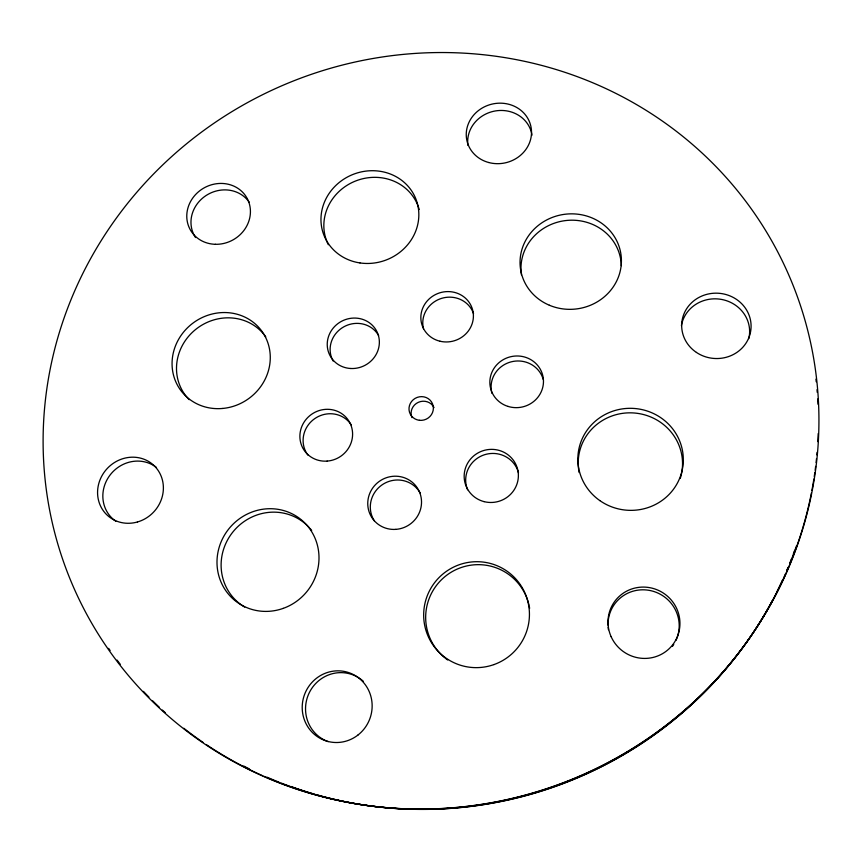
<?xml version="1.0" encoding="UTF-8"?>
<svg xmlns="http://www.w3.org/2000/svg" width="862" height="862" viewBox="0 0 862 862"><rect width="100%" height="100%" fill="white"/><g stroke="black" fill="none" stroke-linecap="round" stroke-linejoin="round"><path stroke-width="1.29" d="M815.926 379.14A389.193 375.002 -23.8 0 1 816.228 381.769M817.004 389.678A389.193 375.002 -23.8 0 1 817.219 392.329M817.693 398.944A389.193 375.002 -23.8 0 1 817.973 404.246M818.178 433.597A389.193 375.002 -23.8 0 1 817.833 441.635M817.09 452.345A389.193 375.002 -23.8 0 1 816.864 454.888M816.497 458.713A389.193 375.002 -23.8 0 1 816.088 462.528M815.646 466.342A389.193 375.002 -23.8 0 1 815.161 470.167M814.805 472.71A389.193 375.002 -23.8 0 1 814.256 476.514M813.868 479.056A389.193 375.002 -23.8 0 1 811.885 490.467M811.401 492.999A389.193 375.002 -23.8 0 1 803.072 526.93M802.705 528.18A389.193 375.002 -23.8 0 1 263.944 776.328M262.759 775.8A389.193 375.002 -23.8 0 1 206.212 744.542M203.023 742.376A389.193 375.002 -23.8 0 1 183.811 728.261M165.342 712.755A389.193 375.002 -23.8 0 1 162.379 710.062M159.438 707.346A389.193 375.002 -23.8 0 1 152.714 700.881M148.954 697.121A389.193 375.002 -23.8 0 1 143.426 691.378M120.249 664.268A389.193 375.002 -23.8 0 1 117.06 660.077M110.12 650.508A389.193 375.002 -23.8 0 1 108.623 648.353M796.488 545.894A387.157 373.203 -23.8 0 1 789.603 564.147M788.105 567.756A387.157 373.203 -23.8 0 1 786.575 571.366M785.53 573.758A387.157 373.203 -23.8 0 1 783.935 577.346M782.847 579.717A387.157 373.203 -23.8 0 1 314.856 794.398M313.596 794.031A387.157 373.203 -23.8 0 1 291.205 786.79M289.977 786.349A387.157 373.203 -23.8 0 1 281.432 783.149M279.019 782.19A387.157 373.203 -23.8 0 1 267.026 777.19M249.441 768.958A387.157 373.203 -23.8 0 1 243.698 766.016M794.689 550.355A386.154 372.309 -23.8 0 1 793.352 554.007M791.51 558.856A386.154 372.309 -23.8 0 1 790.088 562.477M788.127 567.293A386.154 372.309 -23.8 0 1 786.607 570.903M782.922 579.242A386.154 372.309 -23.8 0 1 777.308 591.03M772.514 600.34A386.154 372.309 -23.8 0 1 315.664 794.516M314.404 794.161A386.154 372.309 -23.8 0 1 290.85 786.489M521.445 274.762A50.222 47.238 -7.9 0 1 567.142 220.413A50.222 47.238 -7.9 0 1 621.297 265.658M578.607 469.294A52.183 50.502 5.8 0 1 634.874 413.049A52.183 50.502 5.8 0 1 680.258 478.464M579.135 472.548A52.183 50.502 5.8 0 1 578.758 470.383M444.943 657.911A52.539 52.216 -53.8 0 1 450.32 572.745A52.539 52.216 -53.8 0 1 528.966 604.962M529.214 606.083A52.539 52.216 -53.8 0 1 529.634 608.335M447.68 659.98A52.539 52.216 -53.8 0 1 445.837 658.622M328.207 741.643A35.601 34.458 -69.7 0 1 310.525 690.397A35.601 34.458 -69.7 0 1 363.355 681.303M244.689 607.085A51.72 49.587 -49.7 0 1 233.214 531.585A51.72 49.587 -49.7 0 1 309.609 527.964M310.32 528.772A51.72 49.587 -49.7 0 1 311.688 530.442M115.777 521.219A33.747 31.528 -46.9 0 1 109.98 475.156A33.747 31.528 -46.9 0 1 156.485 467.463M189.177 399.656A49.694 46.505 -35.8 0 1 195.329 329.715A49.694 46.505 -35.8 0 1 265.787 336.891M195.523 237.546A32.153 29.502 -29.7 0 1 206.018 195.566A32.153 29.502 -29.7 0 1 249.28 202.301M333.131 361.027A26.086 24.707 -26.9 0 1 343.733 326.87A26.086 24.707 -26.9 0 1 378.612 335.501M307.874 455.071A26.453 25.31 -34.5 0 1 314.759 418.62A26.453 25.31 -34.5 0 1 351.319 424.934M374.367 520.907A26.841 26.108 -34.7 0 1 383.428 483.981A26.841 26.108 -34.7 0 1 420.225 493.042M467.57 489.767A26.894 26.248 -16.5 0 1 484.153 454.856A26.894 26.248 -16.5 0 1 518.493 472.753M608.432 629.713A35.816 35.062 33.8 0 1 608.163 627.417M608.033 625.122A35.816 35.062 33.8 0 1 650.832 590.686A35.816 35.062 33.8 0 1 675.98 640.412M673.761 644.442A35.816 35.062 33.8 0 1 672.446 646.349M681.4 325.588A34.361 32.368 4.7 0 1 721.871 299.491A34.361 32.368 4.7 0 1 748.798 338.626M467.958 145.43A32.454 29.858 -13.2 0 1 495.661 110.896A32.454 29.858 -13.2 0 1 532.005 135.172M328.336 244.722A48.929 45.481 -21.8 0 1 355.952 180.858A48.929 45.481 -21.8 0 1 419.212 209.52M423.522 328.81A26.151 24.815 -18.3 0 1 441.667 298.338A26.151 24.815 -18.3 0 1 473.55 313.66M491.922 393.32A26.582 25.548 -11.8 0 1 510.929 361.911A26.582 25.548 -11.8 0 1 543.286 379.603M411.939 417.617A12.133 11.68 -23.8 0 1 418.307 402.338A12.133 11.68 -23.8 0 1 434.028 407.586M377.297 806.746A390.217 375.918 -23.8 0 0 790.594 279.256A390.217 375.918 -23.8 0 0 125.173 206.427A390.217 375.918 -23.8 0 0 377.297 806.746M549.342 305.223A50.739 47.679 -8 0 0 621.222 256.585A50.739 47.679 -8 0 0 541.627 222.978A50.739 47.679 -8 0 0 549.342 305.223M359.96 262.932A49.425 45.891 -21.8 0 0 416.368 200.286A49.425 45.891 -21.8 0 0 333.357 188.035A49.425 45.891 -21.8 0 0 359.96 262.932M222.849 408.437A50.201 46.925 -35.7 0 0 262.835 332.603A50.201 46.925 -35.7 0 0 177.831 340.749A50.201 46.925 -35.7 0 0 222.849 408.437M283.21 608.378A52.27 50.071 -49.5 0 0 302.551 520.842A52.27 50.071 -49.5 0 0 218.226 550.947A52.27 50.071 -49.5 0 0 283.21 608.378M493.958 664.58A53.099 52.754 -52.2 0 0 511.091 574.34A53.099 52.754 -52.2 0 0 424.6 605.092A53.099 52.754 -52.2 0 0 493.958 664.58M599.801 500.574A52.744 51.009 5.5 0 0 683.049 464.737A52.744 51.009 5.5 0 0 608.895 412.693A52.744 51.009 5.5 0 0 599.801 500.574M439.986 341.223A26.42 25.052 -18.3 0 0 472.602 309.803A26.42 25.052 -18.3 0 0 428.77 299.308A26.42 25.052 -18.3 0 0 439.986 341.223M488.679 162.509A32.778 30.116 -13.3 0 0 530.841 126.143A32.778 30.116 -13.3 0 0 477.149 111.629A32.778 30.116 -13.3 0 0 488.679 162.509M350.877 368.505A26.345 24.944 -26.9 0 0 376.985 331.762A26.345 24.944 -26.9 0 0 332.021 329.64A26.345 24.944 -26.9 0 0 350.877 368.505M327.14 461.095A26.722 25.548 -34.4 0 0 348.614 420.613A26.722 25.548 -34.4 0 0 302.982 424.007A26.722 25.548 -34.4 0 0 327.14 461.095M395.841 529.365A27.131 26.366 -34.5 0 0 417.305 487.903A27.131 26.366 -34.5 0 0 370.779 491.178A27.131 26.366 -34.5 0 0 395.841 529.365M484.088 501.63A27.175 26.517 -16.6 0 0 517.502 468.853A27.175 26.517 -16.6 0 0 472.204 457.28A27.175 26.517 -16.6 0 0 484.088 501.63M507.977 406.401A26.862 25.795 -11.9 0 0 542.974 376.425A26.862 25.795 -11.9 0 0 499.023 362.633A26.862 25.795 -11.9 0 0 507.977 406.401M215.425 244.302A32.476 29.75 -29.7 0 0 247.62 199.305A32.476 29.75 -29.7 0 0 192.765 198.001A32.476 29.75 -29.7 0 0 215.425 244.302M137.435 521.984A34.103 31.819 -46.8 0 0 154.858 466.396A34.103 31.819 -46.8 0 0 99.141 482.332A34.103 31.819 -46.8 0 0 137.435 521.984M357.989 735.017A35.988 34.825 -69.3 0 0 351.114 673.502A35.988 34.825 -69.3 0 0 302.433 711.527A35.988 34.825 -69.3 0 0 357.989 735.017M611.136 636.695A36.204 35.439 33.2 0 0 673.125 644.216A36.204 35.439 33.2 0 0 647.653 587.345A36.204 35.439 33.2 0 0 611.136 636.695M696.41 352.418A34.728 32.681 4.5 0 0 750.953 329.09A34.728 32.681 4.5 0 0 701.787 296.065A34.728 32.681 4.5 0 0 696.41 352.418M419.46 420.3A12.262 11.788 -23.8 0 0 432.498 403.772A12.262 11.788 -23.8 0 0 411.594 401.455A12.262 11.788 -23.8 0 0 419.46 420.3"/></g></svg>
